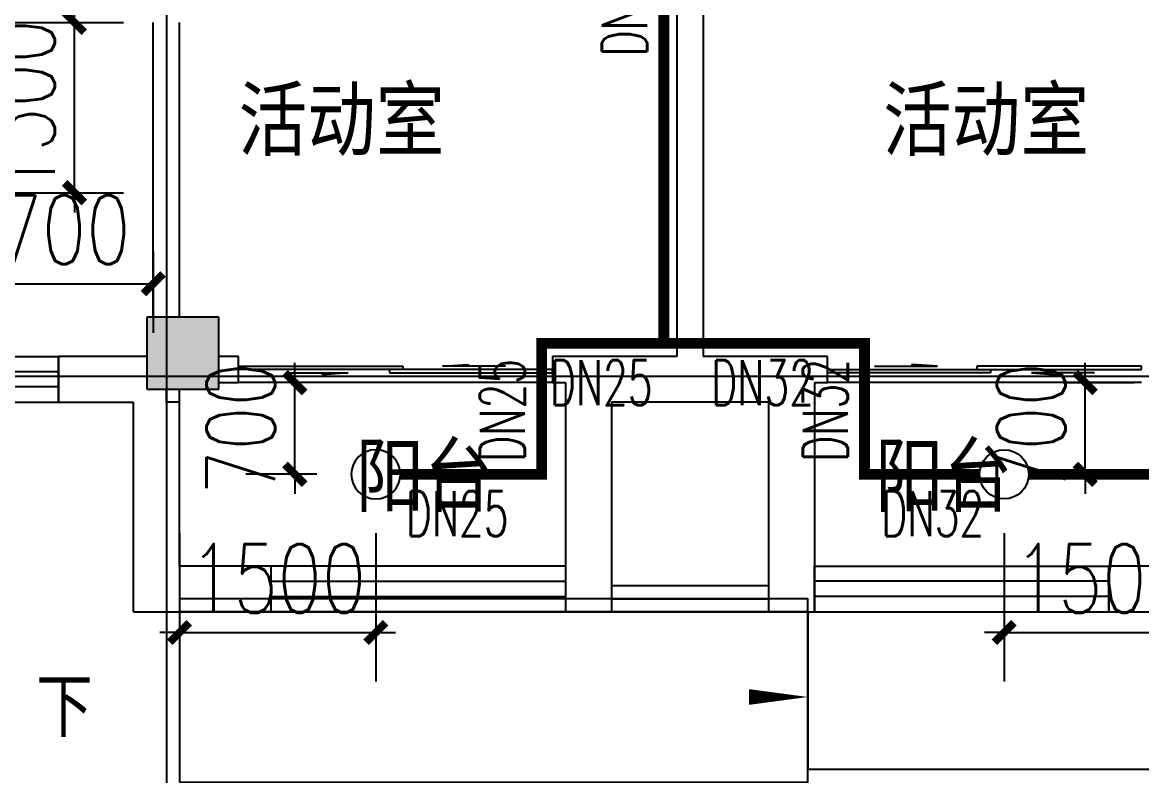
# Model space of a CAD drawing. Extents: x 0 to 2838408, y -923048 to 203859.
# Drawn here: x 2739663 to 2748213, y -270542 to -264792 of the extents above; entities that cross this region are included whole.
import ezdxf

# ---------------------------------------------------------------- set-up
doc = ezdxf.new("R2010")
doc.units = 0
doc.header["$LTSCALE"] = 1000
doc.layers.add('A-ANNO-IDEN', color=3, linetype='Continuous', lineweight=0)
doc.layers.add('A-ANNO-TXT', color=7, linetype='Continuous', lineweight=0, plot=False)
for name, color, linetype in [('COLUMN', 9, 'Continuous'), ('DOTE', 8, 'Continuous'), ('E2-栏杆', 92, 'Continuous'), ('E2-楼梯、坡道', 52, 'Continuous'), ('EQUIP_喷头', 7, 'Continuous'), ('GROUND', 2, 'Continuous'), ('PIPE-喷淋', 6, 'Continuous'), ('PUB_HATCH', 8, 'Continuous'), ('PUB_TEXT', 7, 'Continuous'), ('TEXT_喷淋', 7, 'Continuous'), ('TWT_DIM', 3, 'Continuous'), ('WALL', 9, 'Continuous'), ('WINDOW', 4, 'Continuous'), ('XREF', 8, 'Continuous')]:
    doc.layers.add(name, color=color, linetype=linetype)
doc.styles.add('-黑体_T3', font='', dxfattribs={"width": 0.8})
doc.styles.add('_TCH_DIM_T3', font='SIMPLEX', dxfattribs={"width": 0.75, "bigfont": 'HZTXT'})
doc.styles.add('_TWT_PIPEDN', font='SIMPLEX', dxfattribs={"width": 0.8, "height": 2.3, "bigfont": 'HZTXT'})
doc.styles.get("Standard").update_dxf_attribs({"font": 'geniso.shx', "bigfont": 'hztxt.shx'})
doc.styles.get('-黑体_T3').set_extended_font_data('SimHei')
doc.dimstyles.new('_TWT_ARCH&&150', dxfattribs={"dimtxt": 525, "dimasz": 150, "dimexe": 375, "dimexo": 450, "dimgap": 150, "dimtad": 1, "dimdec": 0, "dimzin": 0, "dimdsep": 46, "dimtxsty": '_TCH_DIM_T3', "dimblk": 'ARCHTICK', "dimcen": 0.09, "dimclrt": 7, "dimazin": 2, "dimtfac": 1, "dimtdec": 0, "dimtix": 1, "dimtmove": 2, "dimatfit": 3, "dimfxl": 1, "dimtolj": 1, "dimtzin": 0, "dimarcsym": 0})

# ---------------------------------------------------------------- blocks, each defined once
blk = doc.blocks.new('$WINLIB2D$00000001')
at = {"color": 0}
for points in [[(-0.5, 0.5), (-0.5, -0.5)], [(-0.5, 0.5), (0.5, 0.5)], [(0.5, -0.5), (0.5, 0.5)], [(0.5, 0.1667), (-0.5, 0.1667)], [(0.5, -0.1667), (-0.5, -0.1667)], [(-0.5, -0.5), (0.5, -0.5)]]:
    blk.add_lwpolyline(points, dxfattribs=at)
blk = doc.blocks.new('$DorLib2D$00000131')
at = {"color": 0, "linetype": 'Continuous'}
for p, q in [((0.15, 0.125), (0.2319, 0.1973)), ((0.2319, 0.1973), (0.2319, 0.125)), ((-0.5, 0.125), (-0.5, 0)), ((0.0192, 0.125), (-0.5, 0.125)), ((0.0192, 0), (0.0192, 0.125)), ((0.35, 0.125), (0.15, 0.125)), ((-0.5, 0), (0.0192, 0)), ((-0.024, 0), (0.5, 0)), ((-0.024, -0.125), (-0.024, 0)), ((0.5, 0), (0.5, -0.125)), ((-0.35, -0.125), (-0.15, -0.125)), ((-0.2319, -0.1973), (-0.2319, -0.125)), ((-0.15, -0.125), (-0.2319, -0.1973)), ((0.5, -0.125), (-0.024, -0.125))]:
    blk.add_line(p, q, dxfattribs=at)
blk = doc.blocks.new('1F1')
at = {"layer": 'PUB_HATCH'}
blk.add_hatch(color=256, dxfattribs=at).paths.add_polyline_path([(2405116.7, -267042.2), (2404566.7, -267042.2), (2404566.7, -267592.2), (2405116.7, -267592.2)])
at = {"layer": 'A-ANNO-IDEN'}
blk.add_lwpolyline([(2404351.5, -269942.2, 0, 0, 0), (2409616.7, -269942.2, 0, 120, 0), (2409166.7, -269942.2, 0, 0, 0)], format="xyseb", dxfattribs=at)
at = {"layer": 'COLUMN'}
for p, q in [((2405116.7, -267042.2), (2404566.7, -267042.2)), ((2404566.7, -267042.2), (2404566.7, -267592.2)), ((2405116.7, -267592.2), (2405116.7, -267042.2)), ((2404566.7, -267592.2), (2405116.7, -267592.2))]:
    blk.add_line(p, q, dxfattribs=at)
at = {"layer": 'DOTE'}
for p, q in [((2404716.7, -187892.2), (2404716.7, -271092.2)), ((2343216.7, -267492.2), (2453916.7, -267492.2))]:
    blk.add_line(p, q, dxfattribs=at)
at = {"layer": 'E2-栏杆'}
for points in [[(2408116.7, -269092.2), (2409316.7, -269092.2)], [(2408116.7, -269192.2), (2409316.7, -269192.2)]]:
    blk.add_lwpolyline(points, dxfattribs=at)
at = {"layer": 'E2-楼梯、坡道'}
for points in [[(2409616.7, -269292.2), (2409616.7, -269192.2), (2404816.7, -269192.2), (2404816.7, -269292.2)], [(2404816.7, -270592.2), (2409616.7, -270592.2), (2409616.7, -269292.2), (2404816.7, -269292.2)]]:
    blk.add_lwpolyline(points, close=True, dxfattribs=at)
at = {"layer": 'GROUND'}
for p, q in [((2409616.7, -269292.2), (2409616.7, -270492.2)), ((2409616.7, -270492.2), (2435916.7, -270492.2))]:
    blk.add_line(p, q, dxfattribs=at)
blk.add_lwpolyline([(2409616.7, -269292.2), (2435916.7, -269292.2)], dxfattribs=at)
at = {"layer": 'WALL'}
for p, q in [((2408616.7, -262392.2), (2408616.7, -267342.2)), ((2408816.7, -262392.2), (2408816.7, -267342.2)), ((2404616.7, -267042.2), (2404616.7, -264792.2)), ((2404816.7, -267042.2), (2404816.7, -264792.2)), ((2404566.7, -267342.2), (2403891.7, -267342.2)), ((2403891.7, -267342.2), (2403891.7, -267692.2)), ((2405266.7, -267342.2), (2405116.7, -267342.2)), ((2405266.7, -267542.2), (2405266.7, -267342.2)), ((2408016.7, -267342.2), (2407666.7, -267342.2)), ((2407666.7, -267342.2), (2407666.7, -267542.2)), ((2408616.7, -267342.2), (2408016.7, -267342.2)), ((2409416.7, -267342.2), (2408816.7, -267342.2)), ((2409766.7, -267342.2), (2409416.7, -267342.2)), ((2409766.7, -267542.2), (2409766.7, -267342.2)), ((2404666.7, -267492.2), (2404666.7, -267492.2)), ((2404691.7, -267492.2), (2404691.7, -267492.2)), ((2404716.7, -267492.2), (2404716.7, -267492.2)), ((2404716.7, -267692.2), (2404716.7, -267592.2)), ((2404816.7, -268942.2), (2404816.7, -267592.2)), ((2405116.7, -267542.2), (2405266.7, -267542.2)), ((2407666.7, -267542.2), (2407766.7, -267542.2)), ((2407766.7, -267542.2), (2407766.7, -268942.2)), ((2409666.7, -267542.2), (2409666.7, -268942.2)), ((2409666.7, -267542.2), (2409766.7, -267542.2)), ((2403891.7, -267692.2), (2404466.7, -267692.2)), ((2404466.7, -269292.2), (2404466.7, -267692.2)), ((2404816.7, -267692.2), (2404716.7, -267692.2)), ((2408116.7, -267692.2), (2408116.7, -269292.2)), ((2408716.7, -267692.2), (2408116.7, -267692.2)), ((2409316.7, -267692.2), (2408716.7, -267692.2)), ((2409316.7, -267692.2), (2409316.7, -269292.2)), ((2405516.7, -268942.2), (2404816.7, -268942.2)), ((2405516.7, -269292.2), (2405516.7, -268942.2)), ((2407766.7, -268942.2), (2407766.7, -269292.2)), ((2409666.7, -269292.2), (2409666.7, -268942.2)), ((2412616.7, -268942.2), (2411916.7, -268942.2)), ((2411916.7, -268942.2), (2411916.7, -269292.2)), ((2404466.7, -269292.2), (2405516.7, -269292.2)), ((2407766.7, -269292.2), (2408116.7, -269292.2)), ((2409316.7, -269292.2), (2409666.7, -269292.2)), ((2411916.7, -269292.2), (2412716.7, -269292.2))]:
    blk.add_line(p, q, dxfattribs=at)
at = {"layer": 'WINDOW'}
for p, q in [((2407666.7, -267542.2), (2405266.7, -267542.2)), ((2412166.7, -267542.2), (2409766.7, -267542.2))]:
    blk.add_line(p, q, dxfattribs=at)
at = {"layer": 'WINDOW', "xscale": 1800, "yscale": 350, "zscale": 1800}
blk.add_blockref('$WINLIB2D$00000001', (2402991.7, -267517.2), dxfattribs=at)
at = {"layer": 'WINDOW', "rotation": 180}
for name, p, xscale, yscale, zscale in [('$DorLib2D$00000131', (2406466.7, -267442.2), 2400, 200, 2400), ('$DorLib2D$00000131', (2410966.7, -267442.2), -2400, 200, -2400), ('$WINLIB2D$00000001', (2406641.7, -269117.2), 2249.999999993481, -350, 2249.999999993481), ('$WINLIB2D$00000001', (2410791.7, -269117.2), -2249.999999993481, -350, -2249.999999993481)]:
    blk.add_blockref(name, p, dxfattribs=dict(at, xscale=xscale, yscale=yscale, zscale=zscale))
at = {"layer": 'A-ANNO-TXT', "color": 7, "style": '-黑体_T3', "width": 0.8}
blk.add_text('下', height=394.3, dxfattribs=at).set_placement((2403723.8, -270204.7))
at = {"layer": 'PUB_TEXT'}
for s, p in [('活动室', (2405267.2, -265812.2)), ('活动室', (2410190.8, -265812.2)), ('阳台', (2406162.1, -268530.2)), ('阳台', (2410129.2, -268530.2))]:
    blk.add_text(s, height=525, dxfattribs=at).set_placement(p)
blk = doc.blocks.new('_ArchTick')
at = {"color": 0, "linetype": 'ByBlock', "const_width": 0.4}
blk.add_lwpolyline([(-0.5, -0.5), (0.5, 0.5)], dxfattribs=at)
blk = doc.blocks.new('*D1200')
at = {"layer": 'Defpoints', "color": 0, "linetype": 'ByBlock', "transparency": 16777216}
for p in [(2740862.5, -268242.2), (2742362.5, -268242.2), (2742362.5, -269449.6)]:
    blk.add_point(p, dxfattribs=at)
at = {"layer": 'TWT_DIM', "color": 0, "linetype": 'ByBlock', "lineweight": -2, "transparency": 16777216}
for p, q in [((2740862.5, -268692.2), (2740862.5, -269824.6)), ((2742362.5, -268692.2), (2742362.5, -269824.6)), ((2740862.5, -269449.6), (2740712.5, -269449.6)), ((2740862.5, -269449.6), (2742362.5, -269449.6)), ((2742362.5, -269449.6), (2742512.5, -269449.6))]:
    blk.add_line(p, q, dxfattribs=at)
at = {"layer": 'TWT_DIM', "color": 0, "linetype": 'ByBlock', "lineweight": -2, "transparency": 16777216, "xscale": 150, "yscale": 150, "zscale": 150}
blk.add_blockref('_ArchTick', (2740862.5, -269449.6), dxfattribs=at)
at = {"layer": 'TWT_DIM', "color": 0, "linetype": 'ByBlock', "lineweight": -2, "transparency": 16777216, "xscale": 150, "yscale": 150, "zscale": 150, "rotation": 180}
blk.add_blockref('_ArchTick', (2742362.5, -269449.6), dxfattribs=at)
at = {"layer": 'TWT_DIM', "color": 7, "linetype": 'ByBlock', "transparency": 16777216, "insert": (2741612.5, -269037.1), "char_height": 525, "attachment_point": 5, "style": '_TCH_DIM_T3'}
blk.add_mtext('\\A1;1500', dxfattribs=at)
blk = doc.blocks.new('*D1201')
at = {"layer": 'Defpoints', "color": 0, "linetype": 'ByBlock', "transparency": 16777216}
for p in [(2741743.5, -267542.2), (2742362.5, -267542.2), (2742362.5, -268242.2)]:
    blk.add_point(p, dxfattribs=at)
at = {"layer": 'TWT_DIM', "color": 0, "linetype": 'ByBlock', "lineweight": -2, "transparency": 16777216}
for p, q in [((2741743.5, -267542.2), (2741743.5, -267392.2)), ((2741912.5, -267542.2), (2741368.5, -267542.2)), ((2741743.5, -268242.2), (2741743.5, -267542.2)), ((2741912.5, -268242.2), (2741368.5, -268242.2)), ((2741743.5, -268242.2), (2741743.5, -268392.2))]:
    blk.add_line(p, q, dxfattribs=at)
at = {"layer": 'TWT_DIM', "color": 0, "linetype": 'ByBlock', "lineweight": -2, "transparency": 16777216, "xscale": 150, "yscale": 150, "zscale": 150}
for p, rotation in [((2741743.5, -267542.2), 270), ((2741743.5, -268242.2), 90)]:
    blk.add_blockref('_ArchTick', p, dxfattribs=dict(at, rotation=rotation))
at = {"layer": 'TWT_DIM', "color": 7, "linetype": 'ByBlock', "transparency": 16777216, "insert": (2741331, -267892.2), "char_height": 525, "attachment_point": 5, "rotation": 90, "style": '_TCH_DIM_T3'}
blk.add_mtext('\\A1;700', dxfattribs=at)
blk = doc.blocks.new('*D1204')
at = {"layer": 'Defpoints', "color": 0, "linetype": 'ByBlock', "transparency": 16777216}
for p in [(2747162.5, -268242.2), (2748662.5, -268242.2), (2748662.5, -269449.6)]:
    blk.add_point(p, dxfattribs=at)
at = {"layer": 'TWT_DIM', "color": 0, "linetype": 'ByBlock', "lineweight": -2, "transparency": 16777216}
for p, q in [((2747162.5, -268692.2), (2747162.5, -269824.6)), ((2748662.5, -268692.2), (2748662.5, -269824.6)), ((2747162.5, -269449.6), (2747012.5, -269449.6)), ((2747162.5, -269449.6), (2748662.5, -269449.6)), ((2748662.5, -269449.6), (2748812.5, -269449.6))]:
    blk.add_line(p, q, dxfattribs=at)
at = {"layer": 'TWT_DIM', "color": 0, "linetype": 'ByBlock', "lineweight": -2, "transparency": 16777216, "xscale": 150, "yscale": 150, "zscale": 150}
blk.add_blockref('_ArchTick', (2747162.5, -269449.6), dxfattribs=at)
at = {"layer": 'TWT_DIM', "color": 0, "linetype": 'ByBlock', "lineweight": -2, "transparency": 16777216, "xscale": 150, "yscale": 150, "zscale": 150, "rotation": 180}
blk.add_blockref('_ArchTick', (2748662.5, -269449.6), dxfattribs=at)
at = {"layer": 'TWT_DIM', "color": 7, "linetype": 'ByBlock', "transparency": 16777216, "insert": (2747912.5, -269037.1), "char_height": 525, "attachment_point": 5, "style": '_TCH_DIM_T3'}
blk.add_mtext('\\A1;1500', dxfattribs=at)
blk = doc.blocks.new('*D1205')
at = {"layer": 'Defpoints', "color": 0, "linetype": 'ByBlock', "transparency": 16777216}
for p in [(2747162.5, -267542.2), (2747781.5, -267542.2), (2747162.5, -268242.2)]:
    blk.add_point(p, dxfattribs=at)
at = {"layer": 'TWT_DIM', "color": 0, "linetype": 'ByBlock', "lineweight": -2, "transparency": 16777216}
for p, q in [((2747781.5, -267542.2), (2747781.5, -267392.2)), ((2747612.5, -267542.2), (2748156.5, -267542.2)), ((2747781.5, -268242.2), (2747781.5, -267542.2)), ((2747612.5, -268242.2), (2748156.5, -268242.2)), ((2747781.5, -268242.2), (2747781.5, -268392.2))]:
    blk.add_line(p, q, dxfattribs=at)
at = {"layer": 'TWT_DIM', "color": 0, "linetype": 'ByBlock', "lineweight": -2, "transparency": 16777216, "xscale": 150, "yscale": 150, "zscale": 150}
for p, rotation in [((2747781.5, -267542.2), 270), ((2747781.5, -268242.2), 90)]:
    blk.add_blockref('_ArchTick', p, dxfattribs=dict(at, rotation=rotation))
at = {"layer": 'TWT_DIM', "color": 7, "linetype": 'ByBlock', "transparency": 16777216, "insert": (2747369, -267892.2), "char_height": 525, "attachment_point": 5, "rotation": 90, "style": '_TCH_DIM_T3'}
blk.add_mtext('\\A1;700', dxfattribs=at)
blk = doc.blocks.new('*D3035')
at = {"layer": 'Defpoints', "color": 0, "linetype": 'ByBlock', "transparency": 16777216}
for p in [(2738962.5, -264792.2), (2740060.7, -264792.2), (2738962.5, -266092.2)]:
    blk.add_point(p, dxfattribs=at)
at = {"layer": 'TWT_DIM', "color": 0, "linetype": 'ByBlock', "lineweight": -2, "transparency": 16777216}
for p, q in [((2740060.7, -264792.2), (2740060.7, -264642.2)), ((2739412.5, -264792.2), (2740435.7, -264792.2)), ((2740060.7, -266092.2), (2740060.7, -264792.2)), ((2739412.5, -266092.2), (2740435.7, -266092.2)), ((2740060.7, -266092.2), (2740060.7, -266242.2))]:
    blk.add_line(p, q, dxfattribs=at)
at = {"layer": 'TWT_DIM', "color": 0, "linetype": 'ByBlock', "lineweight": -2, "transparency": 16777216, "xscale": 150, "yscale": 150, "zscale": 150}
for p, rotation in [((2740060.7, -264792.2), 270), ((2740060.7, -266092.2), 90)]:
    blk.add_blockref('_ArchTick', p, dxfattribs=dict(at, rotation=rotation))
at = {"layer": 'TWT_DIM', "color": 7, "linetype": 'ByBlock', "transparency": 16777216, "insert": (2739648.2, -265442.2), "char_height": 525, "attachment_point": 5, "rotation": 90, "style": '_TCH_DIM_T3'}
blk.add_mtext('\\A1;1300', dxfattribs=at)
blk = doc.blocks.new('*D3036')
at = {"layer": 'Defpoints', "color": 0, "linetype": 'ByBlock', "transparency": 16777216}
for p in [(2738962.5, -266092.2), (2740662.5, -266092.2), (2740662.5, -266786.8)]:
    blk.add_point(p, dxfattribs=at)
at = {"layer": 'TWT_DIM', "color": 0, "linetype": 'ByBlock', "lineweight": -2, "transparency": 16777216}
for p, q in [((2738962.5, -266542.2), (2738962.5, -267161.8)), ((2740662.5, -266542.2), (2740662.5, -267161.8)), ((2738962.5, -266786.8), (2740662.5, -266786.8))]:
    blk.add_line(p, q, dxfattribs=at)
at = {"layer": 'TWT_DIM', "color": 0, "linetype": 'ByBlock', "lineweight": -2, "transparency": 16777216, "xscale": 150, "yscale": 150, "zscale": 150, "rotation": 180}
blk.add_blockref('_ArchTick', (2738962.5, -266786.8), dxfattribs=at)
at = {"layer": 'TWT_DIM', "color": 0, "linetype": 'ByBlock', "lineweight": -2, "transparency": 16777216, "xscale": 150, "yscale": 150, "zscale": 150}
blk.add_blockref('_ArchTick', (2740662.5, -266786.8), dxfattribs=at)
at = {"layer": 'TWT_DIM', "color": 7, "linetype": 'ByBlock', "transparency": 16777216, "insert": (2739812.5, -266374.3), "char_height": 525, "attachment_point": 5, "style": '_TCH_DIM_T3'}
blk.add_mtext('\\A1;1700', dxfattribs=at)
blk = doc.blocks.new('$TwtSys$00000125')
blk.add_circle((0, 0, 0), 1)

msp = doc.modelspace()

# ---------------------------------------------------------------- hatches: boundary and pattern name
at = {"layer": 'PIPE-喷淋', "linetype": 'ByBlock'}
for points in [[(2743629.3, -267242.2), (2743588.1, -267242.2), (2743588.1, -267200.9)], [(2743629.3, -267242.2), (2743629.3, -267200.9), (2743588.1, -267200.9)], [(2746095.8, -267242.2), (2746095.8, -267200.9), (2746137, -267200.9)], [(2746095.8, -267242.2), (2746137, -267242.2), (2746137, -267200.9)], [(2743629.3, -268242.2), (2743670.6, -268242.2), (2743670.6, -268283.4)], [(2743629.3, -268242.2), (2743629.3, -268283.4), (2743670.6, -268283.4)], [(2746095.8, -268242.2), (2746054.5, -268242.2), (2746054.5, -268283.4)], [(2746095.8, -268242.2), (2746095.8, -268283.4), (2746054.5, -268283.4)]]:
    msp.add_hatch(color=256, dxfattribs=at).paths.add_polyline_path(points)

# ---------------------------------------------------------------- linework, layer by layer
at = {"layer": 'PIPE-喷淋', "linetype": 'ByBlock', "ltscale": 1.5, "const_width": 82.5}
for points in [[(2744562.5, -262052.7), (2744562.5, -267242.2)], [(2743629.3, -267242.2), (2743629.3, -268242.2)], [(2744562.5, -267242.2), (2743629.3, -267242.2)], [(2746095.8, -267242.2), (2744562.5, -267242.2)], [(2746095.8, -267242.2), (2746095.8, -268242.2)], [(2743629.3, -268242.2), (2742550, -268242.2)], [(2746095.8, -268242.2), (2746975, -268242.2)], [(2747350, -268242.2), (2750175, -268242.2)]]:
    msp.add_lwpolyline(points, dxfattribs=at)

# ---------------------------------------------------------------- block references
at = {"layer": 'EQUIP_喷头', "linetype": 'ByBlock', "xscale": 187.5, "yscale": -187.5, "zscale": 187.5}
msp.add_blockref('$TwtSys$00000125', (2742362.5, -268242.2), dxfattribs=at)
at = {"layer": 'EQUIP_喷头', "linetype": 'ByBlock', "xscale": 187.5, "yscale": 187.5, "zscale": 187.5, "rotation": 180}
msp.add_blockref('$TwtSys$00000125', (2747162.5, -268242.2), dxfattribs=at)
at = {"layer": 'XREF'}
msp.add_blockref('1F1', (336045.8, 0), dxfattribs=at)

# ---------------------------------------------------------------- texts
at = {"layer": 'TEXT_喷淋', "color": 251, "linetype": 'ByBlock', "style": '_TWT_PIPEDN', "width": 0.64}
for s, p in [('DN40', (2744435, -265052.2)), ('DN25', (2743501.8, -268147)), ('DN32', (2745968.3, -268147))]:
    msp.add_text(s, height=345, rotation=90, dxfattribs=at).set_placement(p)
for s, p in [('DN25', (2743691.1, -267714.7)), ('DN32', (2744924.4, -267714.7)), ('DN25', (2742591.1, -268714.7)), ('DN32', (2746224.4, -268714.7))]:
    msp.add_text(s, height=345, dxfattribs=at).set_placement(p)

# ---------------------------------------------------------------- dimensions: what is measured, and where the dimension line sits
at = {"layer": 'TWT_DIM', "linetype": 'ByBlock'}
for p1, p2, distance, picture, middle in [((2738962.5, -266092.2), (2738962.5, -264792.2), -1098.1, '*D3035', (2739648.2, -265442.2)), ((2738962.5, -266092.2), (2740662.5, -266092.2), -694.6, '*D3036', (2739812.5, -266374.3)), ((2742362.5, -268242.2), (2742362.5, -267542.2), 619, '*D1201', (2741331, -267892.2)), ((2747162.5, -268242.2), (2747162.5, -267542.2), -619, '*D1205', (2747369, -267892.2)), ((2740862.5, -268242.2), (2742362.5, -268242.2), -1207.4, '*D1200', (2741612.5, -269037.1)), ((2747162.5, -268242.2), (2748662.5, -268242.2), -1207.4, '*D1204', (2747912.5, -269037.1))]:
    dim = msp.add_aligned_dim(p1=p1, p2=p2, distance=distance, dimstyle='_TWT_ARCH&&150', dxfattribs=at)
    dim.commit()
    dim.dimension.update_dxf_attribs({"geometry": picture, "text_midpoint": middle})

doc.saveas('drawing.dxf')
